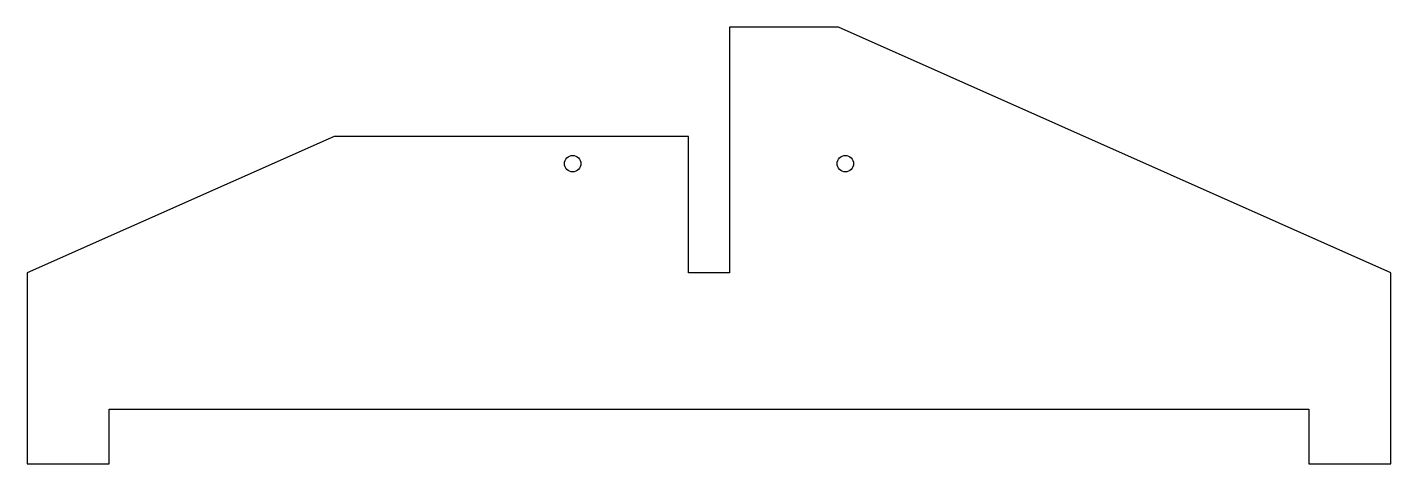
# Model space of a CAD drawing. Header units: millimetres. Extents: x 0 to 500, y 0 to 160.
import ezdxf

# ---------------------------------------------------------------- set-up
doc = ezdxf.new("R2010")
doc.units = ezdxf.units.MM

msp = doc.modelspace()

# ---------------------------------------------------------------- linework, layer by layer
at = {"color": 7, "linetype": 'Continuous', "lineweight": 25}
for p, q in [((297.5, 160), (257.5, 160)), ((257.5, 160), (257.5, 70)), ((500, 70), (297.5, 160)), ((112.5, 120), (0, 70)), ((242.5, 120), (112.5, 120)), ((242.5, 70), (242.5, 120)), ((0, 70), (0, 0)), ((257.5, 70), (242.5, 70)), ((500, 0), (500, 70)), ((30, 0), (30, 20)), ((30, 20), (470, 20)), ((470, 20), (470, 0)), ((0, 0), (30, 0)), ((470, 0), (500, 0))]:
    msp.add_line(p, q, dxfattribs=at)
for centre in [(200, 110), (300, 110)]:
    msp.add_circle(centre, 3, dxfattribs=at)

doc.saveas('drawing.dxf')
